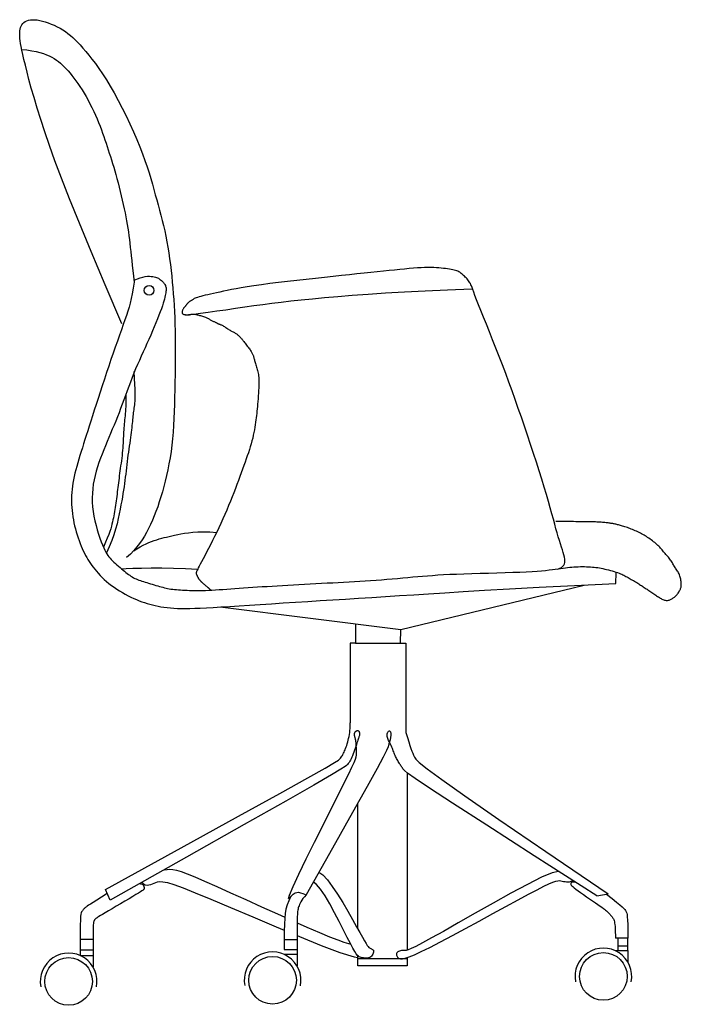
# Model space of a CAD drawing. Header units: millimetres. Extents: x 421 to 3085, y -1408 to 277.
# Drawn here: x 2047.2 to 2105.6, y -1294.5 to -1207.6 of the extents above; entities that cross this region are included whole.
import ezdxf

# ---------------------------------------------------------------- set-up
doc = ezdxf.new("R2010")
doc.units = ezdxf.units.MM

msp = doc.modelspace()

# ---------------------------------------------------------------- linework, layer by layer
at = {"color": 18, "true_color": 0x000000}
for p, q in [((2099.814, -1257.285), (2099.84, -1256.348)), ((2080.812, -1262.548), (2080.826, -1261.331))]:
    msp.add_line(p, q, dxfattribs=at)
at = {"color": 18, "linetype": 'Continuous', "true_color": 0x000000}
for p, q in [((2081.385, -1273.964), (2081.385, -1289.609)), ((2077.04, -1287.732), (2077.04, -1276.709)), ((2055.203, -1285.198), (2054.769, -1284.258)), ((2098.138, -1284.829), (2099.133, -1284.64)), ((2052.553, -1288.645), (2053.681, -1288.645)), ((2052.553, -1288.645), (2052.553, -1290.07)), ((2053.681, -1288.645), (2053.681, -1290.07)), ((2070.545, -1288.655), (2071.675, -1288.655)), ((2070.545, -1288.655), (2070.545, -1289.544)), ((2071.675, -1288.655), (2071.675, -1289.544)), ((2100.859, -1288.545), (2099.759, -1288.545)), ((2099.982, -1288.545), (2099.982, -1289.217)), ((2100.817, -1288.545), (2100.817, -1289.217)), ((2052.553, -1289.587), (2053.681, -1289.587)), ((2070.545, -1289.544), (2071.675, -1289.544)), ((2071.675, -1289.544), (2071.675, -1289.967)), ((2099.779, -1289.666), (2099.731, -1289.623)), ((2099.731, -1289.623), (2100.859, -1289.623)), ((2099.982, -1289.217), (2100.817, -1289.217)), ((2099.982, -1289.217), (2099.982, -1289.623)), ((2099.982, -1289.623), (2100.71, -1289.623)), ((2100.817, -1289.217), (2100.817, -1289.623)), ((2100.859, -1289.623), (2100.859, -1290.636)), ((2052.553, -1290.07), (2053.681, -1290.07)), ((2052.601, -1290.112), (2052.553, -1290.07)), ((2053.681, -1290.07), (2053.681, -1291.083)), ((2070.547, -1289.967), (2071.675, -1289.967)), ((2070.594, -1290.009), (2070.547, -1289.967)), ((2071.675, -1289.967), (2071.675, -1290.98)), ((2077.04, -1290.989), (2077.04, -1290.105)), ((2081.385, -1290.368), (2077.04, -1290.368)), ((2081.385, -1290.255), (2081.385, -1290.989)), ((2053.681, -1291.083), (2053.651, -1291.055)), ((2071.675, -1290.98), (2071.644, -1290.952)), ((2081.385, -1290.989), (2077.04, -1290.989)), ((2100.859, -1290.636), (2100.829, -1290.609))]:
    msp.add_line(p, q, dxfattribs=at)
at = {"color": 18, "true_color": 0x000000}
for points in [[(2056.216, -1234.383), (2054.747, -1230.948), (2053.507, -1228.003), (2052.47, -1225.493), (2051.61, -1223.359), (2050.901, -1221.545), (2050.318, -1219.994), (2049.834, -1218.649), (2049.423, -1217.452), (2049.063, -1216.356), (2048.747, -1215.35), (2048.471, -1214.431), (2048.233, -1213.598), (2048.028, -1212.847), (2047.854, -1212.177), (2047.707, -1211.585), (2047.584, -1211.069), (2047.482, -1210.626), (2047.399, -1210.248), (2047.332, -1209.927), (2047.282, -1209.654), (2047.246, -1209.42), (2047.223, -1209.217), (2047.211, -1209.035), (2047.208, -1208.867), (2047.214, -1208.705), (2047.229, -1208.549), (2047.255, -1208.4), (2047.293, -1208.259), (2047.344, -1208.128), (2047.409, -1208.008), (2047.489, -1207.9), (2047.586, -1207.806), (2047.701, -1207.726), (2047.833, -1207.661), (2047.982, -1207.612), (2048.148, -1207.579), (2048.331, -1207.563), (2048.529, -1207.564), (2048.743, -1207.583), (2048.971, -1207.621), (2049.214, -1207.677), (2049.469, -1207.75), (2049.73, -1207.839), (2049.995, -1207.942), (2050.26, -1208.058), (2050.521, -1208.184), (2050.775, -1208.32), (2051.017, -1208.463), (2051.246, -1208.614), (2051.465, -1208.772), (2051.676, -1208.943), (2051.885, -1209.127), (2052.095, -1209.328), (2052.31, -1209.549), (2052.535, -1209.791), (2052.773, -1210.059), (2053.028, -1210.353), (2053.298, -1210.679), (2053.584, -1211.036), (2053.884, -1211.43), (2054.196, -1211.862), (2054.52, -1212.335), (2054.854, -1212.851), (2055.197, -1213.414), (2055.548, -1214.024), (2055.901, -1214.673), (2056.253, -1215.349), (2056.598, -1216.042), (2056.931, -1216.741), (2057.247, -1217.435), (2057.542, -1218.114), (2057.811, -1218.766), (2058.05, -1219.384), (2058.261, -1219.969), (2058.449, -1220.524), (2058.617, -1221.054), (2058.769, -1221.561), (2058.91, -1222.051), (2059.043, -1222.526), (2059.171, -1222.99), (2059.299, -1223.448), (2059.425, -1223.901), (2059.55, -1224.352), (2059.671, -1224.802), (2059.789, -1225.256), (2059.901, -1225.713), (2060.008, -1226.178), (2060.108, -1226.652), (2060.2, -1227.137), (2060.285, -1227.631), (2060.363, -1228.133), (2060.434, -1228.641), (2060.5, -1229.153), (2060.56, -1229.668), (2060.615, -1230.183), (2060.666, -1230.698), (2060.713, -1231.21), (2060.755, -1231.722), (2060.793, -1232.238), (2060.827, -1232.762), (2060.857, -1233.296), (2060.881, -1233.845), (2060.901, -1234.411), (2060.916, -1234.998), (2060.926, -1235.608), (2060.932, -1236.238), (2060.933, -1236.883), (2060.931, -1237.54), (2060.925, -1238.204), (2060.917, -1238.87), (2060.906, -1239.535), (2060.893, -1240.194), (2060.879, -1240.843), (2060.862, -1241.481), (2060.841, -1242.109), (2060.814, -1242.726), (2060.781, -1243.331), (2060.74, -1243.925), (2060.689, -1244.508), (2060.628, -1245.079), (2060.556, -1245.638), (2060.473, -1246.185), (2060.379, -1246.719), (2060.277, -1247.241), (2060.166, -1247.75), (2060.049, -1248.245), (2059.925, -1248.726), (2059.796, -1249.194), (2059.662, -1249.647), (2059.523, -1250.086), (2059.38, -1250.511), (2059.231, -1250.922), (2059.077, -1251.319), (2058.917, -1251.702), (2058.75, -1252.071), (2058.577, -1252.426), (2058.397, -1252.768), (2058.206, -1253.099), (2058.001, -1253.421), (2057.779, -1253.737), (2057.535, -1254.05), (2057.267, -1254.362), (2056.971, -1254.676), (2056.643, -1254.995)], [(2047.35, -1210.183), (2047.837, -1210.232), (2048.269, -1210.294), (2048.652, -1210.367), (2048.993, -1210.452), (2049.296, -1210.546), (2049.566, -1210.648), (2049.811, -1210.759), (2050.035, -1210.875), (2050.244, -1210.997), (2050.44, -1211.126), (2050.625, -1211.262), (2050.802, -1211.405), (2050.974, -1211.558), (2051.141, -1211.721), (2051.308, -1211.895), (2051.475, -1212.08), (2051.646, -1212.278), (2051.819, -1212.489), (2051.994, -1212.713), (2052.171, -1212.95), (2052.349, -1213.201), (2052.527, -1213.465), (2052.706, -1213.743), (2052.884, -1214.036), (2053.06, -1214.342), (2053.235, -1214.659), (2053.406, -1214.985), (2053.573, -1215.316), (2053.734, -1215.65), (2053.888, -1215.984), (2054.034, -1216.315), (2054.171, -1216.641), (2054.298, -1216.958), (2054.417, -1217.268), (2054.527, -1217.571), (2054.632, -1217.87), (2054.732, -1218.165), (2054.829, -1218.458), (2054.924, -1218.749), (2055.018, -1219.041), (2055.113, -1219.334), (2055.208, -1219.63), (2055.304, -1219.931), (2055.401, -1220.239), (2055.498, -1220.555), (2055.596, -1220.881), (2055.693, -1221.219), (2055.791, -1221.57), (2055.888, -1221.936), (2055.984, -1222.314), (2056.078, -1222.699), (2056.171, -1223.088), (2056.259, -1223.477), (2056.345, -1223.862), (2056.425, -1224.239), (2056.5, -1224.605), (2056.569, -1224.957), (2056.632, -1225.296), (2056.691, -1225.628), (2056.745, -1225.954), (2056.795, -1226.279), (2056.841, -1226.606), (2056.885, -1226.939), (2056.926, -1227.281), (2056.966, -1227.636), (2057.006, -1228.006), (2057.046, -1228.394), (2057.089, -1228.803), (2057.136, -1229.234), (2057.187, -1229.691), (2057.245, -1230.176), (2057.311, -1230.692)], [(2094.689, -1256.008), (2094.869, -1255.933), (2095.014, -1255.852), (2095.127, -1255.761), (2095.21, -1255.661), (2095.265, -1255.548), (2095.296, -1255.423), (2095.304, -1255.282), (2095.292, -1255.126), (2095.261, -1254.952), (2095.215, -1254.759), (2095.155, -1254.547), (2095.084, -1254.315), (2095.003, -1254.061), (2094.914, -1253.786), (2094.82, -1253.488), (2094.722, -1253.166), (2094.623, -1252.82), (2094.519, -1252.446), (2094.41, -1252.041), (2094.292, -1251.602), (2094.163, -1251.126), (2094.02, -1250.609), (2093.862, -1250.048), (2093.685, -1249.441), (2093.489, -1248.785), (2093.274, -1248.086), (2093.044, -1247.352), (2092.8, -1246.59), (2092.546, -1245.807), (2092.283, -1245.011), (2092.015, -1244.209), (2091.743, -1243.409), (2091.47, -1242.616), (2091.196, -1241.831), (2090.921, -1241.053), (2090.644, -1240.283), (2090.364, -1239.519), (2090.083, -1238.761), (2089.798, -1238.008), (2089.51, -1237.26), (2089.22, -1236.518), (2088.932, -1235.789), (2088.65, -1235.084), (2088.379, -1234.412), (2088.125, -1233.782), (2087.892, -1233.206), (2087.686, -1232.691), (2087.511, -1232.249), (2087.371, -1231.885), (2087.262, -1231.593), (2087.177, -1231.361), (2087.112, -1231.18), (2087.06, -1231.039), (2087.016, -1230.927), (2086.973, -1230.835), (2086.927, -1230.751), (2086.873, -1230.667), (2086.811, -1230.583), (2086.743, -1230.499), (2086.671, -1230.416), (2086.595, -1230.335), (2086.519, -1230.256), (2086.444, -1230.181), (2086.37, -1230.111), (2086.3, -1230.046), (2086.233, -1229.986), (2086.165, -1229.931), (2086.096, -1229.88), (2086.023, -1229.833), (2085.944, -1229.79), (2085.858, -1229.749), (2085.762, -1229.712), (2085.656, -1229.676), (2085.538, -1229.643), (2085.409, -1229.613), (2085.269, -1229.584), (2085.118, -1229.557), (2084.956, -1229.532), (2084.782, -1229.509), (2084.598, -1229.487), (2084.403, -1229.467), (2084.196, -1229.449), (2083.975, -1229.434), (2083.739, -1229.423), (2083.487, -1229.416), (2083.217, -1229.415), (2082.929, -1229.42), (2082.62, -1229.432), (2082.29, -1229.451), (2081.937, -1229.477), (2081.561, -1229.51), (2081.16, -1229.548), (2080.734, -1229.591), (2080.282, -1229.638), (2079.802, -1229.689), (2079.293, -1229.743), (2078.755, -1229.799), (2078.187, -1229.857), (2077.588, -1229.919), (2076.958, -1229.983), (2076.295, -1230.052), (2075.598, -1230.124), (2074.868, -1230.2), (2074.103, -1230.282), (2073.305, -1230.368), (2072.485, -1230.458), (2071.657, -1230.551), (2070.834, -1230.646), (2070.031, -1230.742), (2069.262, -1230.837), (2068.539, -1230.932), (2067.876, -1231.024), (2067.285, -1231.113), (2066.76, -1231.199), (2066.294, -1231.281), (2065.88, -1231.361), (2065.509, -1231.436), (2065.174, -1231.508), (2064.866, -1231.577), (2064.58, -1231.641), (2064.307, -1231.703), (2064.049, -1231.76), (2063.807, -1231.815), (2063.582, -1231.866), (2063.376, -1231.914), (2063.191, -1231.96), (2063.028, -1232.004), (2062.888, -1232.045), (2062.773, -1232.084), (2062.68, -1232.121), (2062.606, -1232.157), (2062.546, -1232.19), (2062.498, -1232.221), (2062.457, -1232.251), (2062.421, -1232.279), (2062.387, -1232.305), (2062.35, -1232.329), (2062.312, -1232.351), (2062.272, -1232.373), (2062.233, -1232.395), (2062.193, -1232.418), (2062.155, -1232.441), (2062.119, -1232.465), (2062.086, -1232.492), (2062.055, -1232.521), (2062.028, -1232.551), (2062.003, -1232.583), (2061.979, -1232.616), (2061.957, -1232.649), (2061.935, -1232.682), (2061.914, -1232.713), (2061.893, -1232.743), (2061.87, -1232.77), (2061.847, -1232.796), (2061.823, -1232.822), (2061.799, -1232.847), (2061.774, -1232.874), (2061.748, -1232.901), (2061.723, -1232.932), (2061.697, -1232.965), (2061.672, -1233.001), (2061.647, -1233.041), (2061.623, -1233.083), (2061.601, -1233.127), (2061.581, -1233.171), (2061.564, -1233.215), (2061.551, -1233.259), (2061.542, -1233.3), (2061.537, -1233.34), (2061.538, -1233.377), (2061.543, -1233.411), (2061.553, -1233.442), (2061.568, -1233.469), (2061.587, -1233.494), (2061.611, -1233.515), (2061.641, -1233.533), (2061.674, -1233.547), (2061.712, -1233.557), (2061.752, -1233.565), (2061.795, -1233.57), (2061.839, -1233.574), (2061.883, -1233.576), (2061.926, -1233.577), (2061.968, -1233.577), (2062.007, -1233.578), (2062.045, -1233.578), (2062.08, -1233.578), (2062.114, -1233.577), (2062.147, -1233.575), (2062.179, -1233.573), (2062.211, -1233.569), (2062.243, -1233.564), (2062.275, -1233.557), (2062.307, -1233.549), (2062.34, -1233.541), (2062.373, -1233.533), (2062.407, -1233.526), (2062.442, -1233.521), (2062.478, -1233.517), (2062.516, -1233.516), (2062.554, -1233.518), (2062.595, -1233.523), (2062.639, -1233.53), (2062.686, -1233.54), (2062.737, -1233.552), (2062.794, -1233.566), (2062.856, -1233.581), (2062.924, -1233.597), (2063, -1233.615), (2063.081, -1233.634), (2063.166, -1233.654), (2063.253, -1233.675), (2063.34, -1233.698), (2063.426, -1233.723), (2063.509, -1233.749), (2063.588, -1233.778), (2063.66, -1233.809), (2063.728, -1233.841), (2063.79, -1233.875), (2063.85, -1233.91), (2063.907, -1233.944), (2063.963, -1233.979), (2064.018, -1234.013), (2064.074, -1234.046), (2064.131, -1234.078), (2064.189, -1234.107), (2064.247, -1234.136), (2064.304, -1234.163), (2064.359, -1234.188), (2064.411, -1234.211), (2064.459, -1234.233), (2064.503, -1234.253), (2064.542, -1234.272), (2064.577, -1234.289), (2064.609, -1234.305), (2064.639, -1234.321), (2064.668, -1234.336), (2064.699, -1234.351), (2064.731, -1234.366), (2064.767, -1234.381), (2064.807, -1234.398), (2064.851, -1234.415), (2064.9, -1234.434), (2064.952, -1234.456), (2065.008, -1234.481), (2065.067, -1234.508), (2065.129, -1234.54), (2065.194, -1234.576), (2065.262, -1234.617), (2065.331, -1234.662), (2065.403, -1234.71), (2065.475, -1234.759), (2065.548, -1234.809), (2065.621, -1234.858), (2065.693, -1234.905), (2065.763, -1234.949), (2065.833, -1234.989), (2065.9, -1235.027), (2065.966, -1235.061), (2066.03, -1235.094), (2066.092, -1235.126), (2066.153, -1235.158), (2066.212, -1235.19), (2066.269, -1235.224), (2066.325, -1235.26), (2066.379, -1235.299), (2066.432, -1235.339), (2066.482, -1235.38), (2066.532, -1235.424), (2066.58, -1235.468), (2066.626, -1235.514), (2066.67, -1235.561), (2066.713, -1235.609), (2066.756, -1235.659), (2066.798, -1235.711), (2066.841, -1235.765), (2066.886, -1235.822), (2066.933, -1235.884), (2066.983, -1235.95), (2067.037, -1236.021), (2067.095, -1236.097), (2067.156, -1236.178), (2067.22, -1236.262), (2067.285, -1236.347), (2067.349, -1236.432), (2067.411, -1236.515), (2067.471, -1236.596), (2067.526, -1236.672), (2067.576, -1236.743), (2067.62, -1236.81), (2067.66, -1236.872), (2067.696, -1236.931), (2067.727, -1236.989), (2067.755, -1237.045), (2067.78, -1237.101), (2067.803, -1237.157), (2067.823, -1237.215), (2067.841, -1237.275), (2067.859, -1237.338), (2067.876, -1237.404), (2067.894, -1237.473), (2067.912, -1237.546), (2067.933, -1237.623), (2067.956, -1237.706), (2067.982, -1237.794), (2068.01, -1237.886), (2068.04, -1237.983), (2068.071, -1238.084), (2068.103, -1238.187), (2068.134, -1238.292), (2068.164, -1238.399), (2068.193, -1238.506), (2068.22, -1238.615), (2068.243, -1238.726), (2068.264, -1238.843), (2068.282, -1238.967), (2068.296, -1239.103), (2068.306, -1239.252), (2068.311, -1239.416), (2068.311, -1239.599), (2068.307, -1239.803), (2068.298, -1240.023), (2068.285, -1240.255), (2068.27, -1240.496), (2068.252, -1240.741), (2068.233, -1240.985), (2068.214, -1241.224), (2068.195, -1241.454), (2068.176, -1241.672), (2068.159, -1241.879), (2068.141, -1242.078), (2068.122, -1242.272), (2068.101, -1242.465), (2068.079, -1242.658), (2068.054, -1242.856), (2068.025, -1243.06), (2067.993, -1243.273), (2067.957, -1243.495), (2067.915, -1243.725), (2067.869, -1243.961), (2067.818, -1244.204), (2067.761, -1244.451), (2067.698, -1244.703), (2067.629, -1244.957), (2067.553, -1245.214), (2067.471, -1245.475), (2067.384, -1245.741), (2067.29, -1246.012), (2067.192, -1246.291), (2067.088, -1246.579), (2066.98, -1246.877), (2066.867, -1247.186), (2066.751, -1247.507), (2066.63, -1247.84), (2066.504, -1248.183), (2066.374, -1248.536), (2066.238, -1248.898), (2066.097, -1249.267), (2065.95, -1249.644), (2065.798, -1250.025), (2065.639, -1250.412), (2065.474, -1250.801), (2065.304, -1251.193), (2065.13, -1251.584), (2064.952, -1251.975), (2064.772, -1252.362), (2064.589, -1252.746), (2064.405, -1253.124), (2064.22, -1253.495), (2064.037, -1253.855), (2063.859, -1254.2), (2063.688, -1254.526), (2063.527, -1254.83), (2063.38, -1255.108), (2063.248, -1255.356), (2063.134, -1255.569), (2063.041, -1255.746), (2062.967, -1255.889), (2062.91, -1256.003), (2062.866, -1256.092), (2062.835, -1256.161), (2062.814, -1256.213), (2062.8, -1256.254), (2062.792, -1256.288), (2062.786, -1256.318), (2062.784, -1256.346), (2062.784, -1256.372), (2062.786, -1256.396), (2062.79, -1256.419), (2062.796, -1256.441), (2062.803, -1256.464), (2062.811, -1256.486), (2062.82, -1256.509), (2062.83, -1256.533), (2062.841, -1256.557), (2062.852, -1256.581), (2062.864, -1256.606), (2062.876, -1256.631), (2062.888, -1256.657), (2062.901, -1256.682), (2062.913, -1256.708), (2062.926, -1256.733), (2062.939, -1256.759), (2062.952, -1256.784), (2062.967, -1256.809), (2062.982, -1256.835), (2062.999, -1256.86), (2063.017, -1256.886), (2063.036, -1256.911), (2063.057, -1256.937), (2063.079, -1256.963), (2063.102, -1256.988), (2063.126, -1257.014), (2063.15, -1257.039), (2063.175, -1257.065), (2063.2, -1257.09), (2063.225, -1257.116), (2063.25, -1257.142), (2063.277, -1257.168), (2063.304, -1257.195), (2063.333, -1257.223), (2063.364, -1257.251), (2063.398, -1257.281), (2063.434, -1257.312), (2063.473, -1257.345), (2063.514, -1257.379), (2063.556, -1257.413), (2063.599, -1257.447), (2063.641, -1257.481), (2063.681, -1257.513), (2063.718, -1257.543), (2063.752, -1257.571), (2063.782, -1257.596), (2063.808, -1257.619), (2063.831, -1257.64), (2063.853, -1257.661), (2063.876, -1257.681), (2063.899, -1257.702), (2063.924, -1257.724), (2063.952, -1257.748), (2063.985, -1257.774), (2064.025, -1257.802), (2064.075, -1257.829), (2064.083, -1257.833)], [(2057.311, -1230.53), (2057.586, -1230.406), (2057.841, -1230.315), (2058.075, -1230.251), (2058.289, -1230.211), (2058.483, -1230.191), (2058.659, -1230.187), (2058.817, -1230.195), (2058.957, -1230.212), (2059.08, -1230.235), (2059.188, -1230.262), (2059.283, -1230.293), (2059.368, -1230.328), (2059.444, -1230.367), (2059.513, -1230.41), (2059.578, -1230.456), (2059.642, -1230.506), (2059.704, -1230.558), (2059.766, -1230.614), (2059.825, -1230.672), (2059.882, -1230.733), (2059.934, -1230.795), (2059.982, -1230.859), (2060.023, -1230.924), (2060.058, -1230.99), (2060.085, -1231.057), (2060.105, -1231.125), (2060.117, -1231.197), (2060.124, -1231.273), (2060.124, -1231.354), (2060.119, -1231.442), (2060.109, -1231.538), (2060.094, -1231.643), (2060.076, -1231.759), (2060.051, -1231.887), (2060.02, -1232.03), (2059.981, -1232.19), (2059.932, -1232.37), (2059.872, -1232.571), (2059.799, -1232.796), (2059.713, -1233.047), (2059.611, -1233.325), (2059.496, -1233.628), (2059.368, -1233.951), (2059.23, -1234.292), (2059.083, -1234.646), (2058.928, -1235.01), (2058.768, -1235.379), (2058.604, -1235.751), (2058.437, -1236.122), (2058.268, -1236.492), (2058.099, -1236.862), (2057.931, -1237.233), (2057.763, -1237.605), (2057.598, -1237.98), (2057.435, -1238.358), (2057.277, -1238.74), (2057.123, -1239.126), (2056.974, -1239.516), (2056.827, -1239.908), (2056.683, -1240.3), (2056.541, -1240.692), (2056.399, -1241.082), (2056.258, -1241.467), (2056.115, -1241.848), (2055.971, -1242.224), (2055.825, -1242.593), (2055.678, -1242.959), (2055.53, -1243.322), (2055.38, -1243.682), (2055.229, -1244.042), (2055.077, -1244.402), (2054.924, -1244.764), (2054.771, -1245.128), (2054.62, -1245.494), (2054.471, -1245.863), (2054.328, -1246.235), (2054.193, -1246.61), (2054.067, -1246.987), (2053.953, -1247.367), (2053.853, -1247.751), (2053.768, -1248.137), (2053.7, -1248.527), (2053.649, -1248.92), (2053.617, -1249.316), (2053.603, -1249.716), (2053.609, -1250.119), (2053.636, -1250.525), (2053.684, -1250.935), (2053.753, -1251.348), (2053.84, -1251.759), (2053.942, -1252.162), (2054.053, -1252.553), (2054.171, -1252.925), (2054.291, -1253.273), (2054.409, -1253.592), (2054.522, -1253.875), (2054.626, -1254.12), (2054.722, -1254.33), (2054.814, -1254.51), (2054.904, -1254.666), (2054.993, -1254.803), (2055.086, -1254.927), (2055.184, -1255.044), (2055.289, -1255.158), (2055.403, -1255.275), (2055.526, -1255.394), (2055.655, -1255.513), (2055.789, -1255.633), (2055.924, -1255.752), (2056.06, -1255.868), (2056.194, -1255.982), (2056.325, -1256.09), (2056.45, -1256.194), (2056.571, -1256.292), (2056.688, -1256.384), (2056.802, -1256.471), (2056.915, -1256.553), (2057.026, -1256.628), (2057.138, -1256.699), (2057.25, -1256.763), (2057.364, -1256.822), (2057.481, -1256.877), (2057.601, -1256.927), (2057.725, -1256.975), (2057.853, -1257.021), (2057.986, -1257.065), (2058.125, -1257.11), (2058.27, -1257.155), (2058.422, -1257.202), (2058.579, -1257.249), (2058.74, -1257.298), (2058.903, -1257.346), (2059.066, -1257.394), (2059.228, -1257.441), (2059.387, -1257.487), (2059.541, -1257.53), (2059.69, -1257.571), (2059.834, -1257.61), (2059.975, -1257.646), (2060.115, -1257.679), (2060.257, -1257.709), (2060.4, -1257.737), (2060.548, -1257.762), (2060.703, -1257.784), (2060.864, -1257.803), (2061.034, -1257.82), (2061.211, -1257.834), (2061.395, -1257.847), (2061.585, -1257.857), (2061.782, -1257.866), (2061.985, -1257.873), (2062.194, -1257.88), (2062.408, -1257.885), (2062.629, -1257.889), (2062.858, -1257.891), (2063.097, -1257.891), (2063.346, -1257.888), (2063.607, -1257.882), (2063.881, -1257.872), (2064.17, -1257.858), (2064.474, -1257.84), (2064.793, -1257.817), (2065.126, -1257.791), (2065.472, -1257.763), (2065.83, -1257.734), (2066.199, -1257.705), (2066.578, -1257.675), (2066.966, -1257.647), (2067.362, -1257.621), (2067.767, -1257.596), (2068.181, -1257.573), (2068.604, -1257.55), (2069.037, -1257.528), (2069.479, -1257.505), (2069.932, -1257.481), (2070.396, -1257.456), (2070.871, -1257.429), (2071.355, -1257.401), (2071.846, -1257.372), (2072.341, -1257.343), (2072.84, -1257.313), (2073.339, -1257.284), (2073.836, -1257.256), (2074.33, -1257.229), (2074.819, -1257.203), (2075.303, -1257.178), (2075.783, -1257.153), (2076.261, -1257.129), (2076.737, -1257.103), (2077.212, -1257.077), (2077.688, -1257.048), (2078.166, -1257.017), (2078.645, -1256.982), (2079.125, -1256.945), (2079.603, -1256.907), (2080.078, -1256.866), (2080.548, -1256.825), (2081.01, -1256.784), (2081.462, -1256.743), (2081.903, -1256.703), (2082.332, -1256.664), (2082.757, -1256.627), (2083.187, -1256.591), (2083.631, -1256.557), (2084.1, -1256.525), (2084.602, -1256.495), (2085.148, -1256.467), (2085.745, -1256.441), (2086.4, -1256.417), (2087.1, -1256.395), (2087.829, -1256.374), (2088.571, -1256.353), (2089.309, -1256.333), (2090.027, -1256.312), (2090.709, -1256.289), (2091.339, -1256.265), (2091.903, -1256.239), (2092.405, -1256.211), (2092.85, -1256.181), (2093.246, -1256.15), (2093.599, -1256.118), (2093.914, -1256.085), (2094.199, -1256.052), (2094.46, -1256.019), (2094.702, -1255.987), (2094.929, -1255.956), (2095.143, -1255.926), (2095.346, -1255.898), (2095.542, -1255.872), (2095.732, -1255.849), (2095.919, -1255.829), (2096.106, -1255.813), (2096.294, -1255.801), (2096.483, -1255.793), (2096.672, -1255.788), (2096.859, -1255.787), (2097.044, -1255.789), (2097.225, -1255.794), (2097.401, -1255.802), (2097.571, -1255.812), (2097.735, -1255.825), (2097.894, -1255.841), (2098.048, -1255.859), (2098.2, -1255.88), (2098.352, -1255.905), (2098.504, -1255.933), (2098.659, -1255.964), (2098.818, -1255.999), (2098.982, -1256.038), (2099.149, -1256.08), (2099.317, -1256.125), (2099.483, -1256.172), (2099.645, -1256.22), (2099.801, -1256.269), (2099.948, -1256.318), (2100.084, -1256.367), (2100.207, -1256.415), (2100.319, -1256.462), (2100.422, -1256.509), (2100.517, -1256.556), (2100.608, -1256.604), (2100.696, -1256.652), (2100.784, -1256.701), (2100.873, -1256.752), (2100.965, -1256.804), (2101.061, -1256.858), (2101.158, -1256.913), (2101.256, -1256.969), (2101.354, -1257.026), (2101.452, -1257.082), (2101.547, -1257.138), (2101.639, -1257.194), (2101.728, -1257.249), (2101.814, -1257.303), (2101.897, -1257.356), (2101.979, -1257.409), (2102.059, -1257.463), (2102.139, -1257.516), (2102.219, -1257.569), (2102.3, -1257.623), (2102.382, -1257.677), (2102.466, -1257.733), (2102.551, -1257.788), (2102.636, -1257.845), (2102.722, -1257.901), (2102.808, -1257.959), (2102.894, -1258.016), (2102.98, -1258.074), (2103.064, -1258.132), (2103.149, -1258.19), (2103.232, -1258.247), (2103.315, -1258.303), (2103.397, -1258.359), (2103.478, -1258.413), (2103.558, -1258.465), (2103.638, -1258.515), (2103.716, -1258.562), (2103.794, -1258.606), (2103.87, -1258.647), (2103.946, -1258.683), (2104.02, -1258.713), (2104.093, -1258.738), (2104.165, -1258.756), (2104.235, -1258.767), (2104.304, -1258.77), (2104.371, -1258.766), (2104.437, -1258.756), (2104.502, -1258.739), (2104.565, -1258.718), (2104.628, -1258.691), (2104.689, -1258.661), (2104.75, -1258.628), (2104.809, -1258.592), (2104.868, -1258.554), (2104.926, -1258.512), (2104.982, -1258.467), (2105.038, -1258.419), (2105.092, -1258.366), (2105.146, -1258.31), (2105.197, -1258.25), (2105.248, -1258.185), (2105.297, -1258.117), (2105.343, -1258.047), (2105.386, -1257.976), (2105.426, -1257.905), (2105.462, -1257.836), (2105.493, -1257.77), (2105.519, -1257.708), (2105.54, -1257.651), (2105.555, -1257.598), (2105.565, -1257.546), (2105.572, -1257.495), (2105.575, -1257.442), (2105.575, -1257.385), (2105.572, -1257.323), (2105.567, -1257.253), (2105.561, -1257.176), (2105.553, -1257.091), (2105.541, -1257.001), (2105.527, -1256.907), (2105.508, -1256.81), (2105.485, -1256.713), (2105.457, -1256.616), (2105.423, -1256.522), (2105.384, -1256.431), (2105.338, -1256.344), (2105.289, -1256.259), (2105.237, -1256.177), (2105.184, -1256.097), (2105.13, -1256.017), (2105.077, -1255.938), (2105.026, -1255.859), (2104.977, -1255.78), (2104.931, -1255.7), (2104.886, -1255.619), (2104.84, -1255.538), (2104.794, -1255.456), (2104.745, -1255.374), (2104.692, -1255.292), (2104.635, -1255.209), (2104.573, -1255.126), (2104.506, -1255.043), (2104.436, -1254.96), (2104.363, -1254.877), (2104.29, -1254.794), (2104.216, -1254.712), (2104.144, -1254.631), (2104.073, -1254.55), (2104.006, -1254.47), (2103.941, -1254.391), (2103.877, -1254.312), (2103.811, -1254.234), (2103.744, -1254.155), (2103.674, -1254.076), (2103.599, -1253.997), (2103.519, -1253.917), (2103.431, -1253.836), (2103.338, -1253.755), (2103.239, -1253.674), (2103.136, -1253.593), (2103.031, -1253.513), (2102.924, -1253.435), (2102.816, -1253.358), (2102.708, -1253.285), (2102.602, -1253.214), (2102.497, -1253.146), (2102.392, -1253.08), (2102.288, -1253.016), (2102.182, -1252.955), (2102.076, -1252.896), (2101.968, -1252.838), (2101.858, -1252.781), (2101.746, -1252.725), (2101.631, -1252.671), (2101.515, -1252.619), (2101.398, -1252.567), (2101.281, -1252.518), (2101.164, -1252.471), (2101.048, -1252.426), (2100.933, -1252.384), (2100.821, -1252.344), (2100.71, -1252.307), (2100.603, -1252.272), (2100.498, -1252.239), (2100.397, -1252.209), (2100.3, -1252.182), (2100.208, -1252.156), (2100.119, -1252.133), (2100.036, -1252.111), (2099.957, -1252.092), (2099.881, -1252.074), (2099.808, -1252.057), (2099.736, -1252.042), (2099.665, -1252.027), (2099.594, -1252.013), (2099.522, -1252), (2099.448, -1251.986), (2099.372, -1251.973), (2099.294, -1251.96), (2099.212, -1251.948), (2099.126, -1251.936), (2099.036, -1251.925), (2098.941, -1251.914), (2098.841, -1251.904), (2098.735, -1251.894), (2098.624, -1251.885), (2098.507, -1251.878), (2098.386, -1251.87), (2098.26, -1251.864), (2098.129, -1251.858), (2097.995, -1251.853), (2097.858, -1251.848), (2097.717, -1251.844), (2097.573, -1251.841), (2097.425, -1251.838), (2097.274, -1251.835), (2097.118, -1251.833), (2096.959, -1251.831), (2096.795, -1251.829), (2096.626, -1251.827), (2096.452, -1251.826), (2096.266, -1251.824), (2096.06, -1251.821), (2095.828, -1251.819), (2095.563, -1251.816), (2095.257, -1251.813), (2094.903, -1251.809), (2094.494, -1251.804)], [(2057.311, -1230.692), (2057.228, -1231.243), (2057.142, -1231.725), (2057.052, -1232.153), (2056.956, -1232.543), (2056.853, -1232.91), (2056.741, -1233.268), (2056.618, -1233.634), (2056.483, -1234.022), (2056.336, -1234.444), (2056.176, -1234.9), (2056.006, -1235.385), (2055.828, -1235.896), (2055.644, -1236.427), (2055.454, -1236.976), (2055.262, -1237.538), (2055.069, -1238.109), (2054.876, -1238.684), (2054.685, -1239.26), (2054.496, -1239.832), (2054.312, -1240.397), (2054.132, -1240.95), (2053.958, -1241.487), (2053.792, -1242.004), (2053.633, -1242.496), (2053.483, -1242.962), (2053.342, -1243.402), (2053.208, -1243.818), (2053.081, -1244.215), (2052.96, -1244.593), (2052.845, -1244.957), (2052.734, -1245.309), (2052.627, -1245.65), (2052.524, -1245.985), (2052.425, -1246.312), (2052.33, -1246.633), (2052.241, -1246.947), (2052.158, -1247.255), (2052.082, -1247.556), (2052.014, -1247.85), (2051.954, -1248.139), (2051.903, -1248.421), (2051.861, -1248.698), (2051.827, -1248.97), (2051.803, -1249.24), (2051.786, -1249.507), (2051.778, -1249.773), (2051.778, -1250.039), (2051.786, -1250.306), (2051.802, -1250.574), (2051.826, -1250.844), (2051.857, -1251.115), (2051.895, -1251.386), (2051.941, -1251.656), (2051.994, -1251.926), (2052.053, -1252.195), (2052.12, -1252.462), (2052.193, -1252.727), (2052.271, -1252.987), (2052.355, -1253.243), (2052.443, -1253.493), (2052.534, -1253.736), (2052.628, -1253.97), (2052.724, -1254.195), (2052.82, -1254.408), (2052.918, -1254.61), (2053.016, -1254.802), (2053.117, -1254.985), (2053.221, -1255.162), (2053.33, -1255.335), (2053.445, -1255.505), (2053.566, -1255.675), (2053.696, -1255.846), (2053.834, -1256.021), (2053.981, -1256.198), (2054.138, -1256.377), (2054.305, -1256.557), (2054.483, -1256.737), (2054.671, -1256.917), (2054.871, -1257.095), (2055.082, -1257.27), (2055.305, -1257.443), (2055.537, -1257.611), (2055.778, -1257.774), (2056.024, -1257.931), (2056.273, -1258.081), (2056.524, -1258.224), (2056.774, -1258.357), (2057.022, -1258.481), (2057.265, -1258.595), (2057.504, -1258.699), (2057.741, -1258.794), (2057.976, -1258.88), (2058.211, -1258.96), (2058.446, -1259.033), (2058.682, -1259.1), (2058.922, -1259.162), (2059.165, -1259.22), (2059.414, -1259.273), (2059.67, -1259.321), (2059.935, -1259.364), (2060.211, -1259.401), (2060.498, -1259.431), (2060.8, -1259.455), (2061.118, -1259.471), (2061.454, -1259.479), (2061.816, -1259.48), (2062.211, -1259.474), (2062.648, -1259.46), (2063.134, -1259.439), (2063.678, -1259.412), (2064.288, -1259.378), (2064.972, -1259.337), (2065.735, -1259.29), (2066.571, -1259.238), (2067.471, -1259.181), (2068.426, -1259.121), (2069.427, -1259.057), (2070.465, -1258.99), (2071.531, -1258.923), (2072.616, -1258.854), (2073.714, -1258.785), (2074.825, -1258.715), (2075.953, -1258.645), (2077.102, -1258.573), (2078.274, -1258.5), (2079.475, -1258.424), (2080.706, -1258.345), (2081.971, -1258.263), (2083.286, -1258.177), (2084.714, -1258.085), (2086.329, -1257.985), (2088.205, -1257.875), (2090.417, -1257.752), (2093.039, -1257.614), (2096.147, -1257.459), (2099.814, -1257.285)], [(2061.792, -1233.575), (2062.103, -1233.561), (2062.565, -1233.515), (2063.152, -1233.444), (2063.838, -1233.353), (2064.598, -1233.247), (2065.406, -1233.131), (2066.237, -1233.01), (2067.064, -1232.89), (2067.871, -1232.776), (2068.665, -1232.666), (2069.464, -1232.56), (2070.284, -1232.458), (2071.141, -1232.358), (2072.051, -1232.259), (2073.032, -1232.161), (2074.099, -1232.062), (2075.268, -1231.961), (2076.549, -1231.861), (2077.952, -1231.76), (2079.485, -1231.659), (2081.158, -1231.56), (2082.98, -1231.463), (2084.96, -1231.369), (2087.108, -1231.279)], [(2057.28, -1238.573), (2057.321, -1239.19), (2057.35, -1239.704), (2057.366, -1240.129), (2057.374, -1240.477), (2057.373, -1240.761), (2057.366, -1240.994), (2057.354, -1241.19), (2057.339, -1241.362), (2057.323, -1241.52), (2057.305, -1241.67), (2057.287, -1241.813), (2057.268, -1241.952), (2057.25, -1242.089), (2057.231, -1242.226), (2057.213, -1242.365), (2057.196, -1242.509), (2057.18, -1242.66), (2057.164, -1242.819), (2057.148, -1242.985), (2057.132, -1243.16), (2057.114, -1243.344), (2057.094, -1243.537), (2057.071, -1243.74), (2057.045, -1243.953), (2057.016, -1244.177), (2056.983, -1244.41), (2056.948, -1244.652), (2056.911, -1244.902), (2056.873, -1245.158), (2056.835, -1245.421), (2056.797, -1245.688), (2056.761, -1245.958), (2056.726, -1246.232), (2056.692, -1246.508), (2056.659, -1246.786), (2056.627, -1247.065), (2056.594, -1247.346), (2056.561, -1247.627), (2056.526, -1247.908), (2056.49, -1248.189), (2056.451, -1248.47), (2056.41, -1248.754), (2056.365, -1249.044), (2056.316, -1249.345), (2056.263, -1249.659), (2056.205, -1249.99), (2056.141, -1250.343), (2056.071, -1250.72), (2055.993, -1251.124), (2055.904, -1251.555), (2055.798, -1252.009), (2055.671, -1252.486), (2055.518, -1252.983), (2055.334, -1253.499), (2055.113, -1254.03), (2054.852, -1254.576)], [(2056.572, -1240.62), (2056.577, -1240.828), (2056.577, -1241.04), (2056.575, -1241.255), (2056.568, -1241.469), (2056.559, -1241.683), (2056.548, -1241.893), (2056.534, -1242.099), (2056.519, -1242.299), (2056.502, -1242.491), (2056.485, -1242.677), (2056.466, -1242.858), (2056.448, -1243.035), (2056.431, -1243.21), (2056.414, -1243.385), (2056.399, -1243.561), (2056.386, -1243.739), (2056.376, -1243.92), (2056.366, -1244.106), (2056.358, -1244.296), (2056.35, -1244.491), (2056.341, -1244.69), (2056.33, -1244.894), (2056.318, -1245.104), (2056.302, -1245.319), (2056.282, -1245.539), (2056.259, -1245.764), (2056.234, -1245.991), (2056.206, -1246.22), (2056.176, -1246.45), (2056.146, -1246.679), (2056.115, -1246.906), (2056.085, -1247.129), (2056.054, -1247.348), (2056.025, -1247.562), (2055.997, -1247.774), (2055.969, -1247.982), (2055.941, -1248.188), (2055.915, -1248.392), (2055.889, -1248.595), (2055.864, -1248.797), (2055.839, -1248.999), (2055.815, -1249.201), (2055.792, -1249.402), (2055.768, -1249.601), (2055.743, -1249.8), (2055.718, -1249.996), (2055.693, -1250.19), (2055.666, -1250.381), (2055.638, -1250.569), (2055.608, -1250.754), (2055.577, -1250.938), (2055.544, -1251.12), (2055.51, -1251.301), (2055.473, -1251.482), (2055.434, -1251.664), (2055.392, -1251.847), (2055.348, -1252.033), (2055.296, -1252.229), (2055.234, -1252.443), (2055.156, -1252.683), (2055.058, -1252.957), (2054.937, -1253.274), (2054.787, -1253.642), (2054.604, -1254.069)], [(2057.277, -1254.404), (2057.556, -1254.206), (2057.828, -1254.036), (2058.093, -1253.889), (2058.351, -1253.764), (2058.601, -1253.656), (2058.844, -1253.564), (2059.079, -1253.484), (2059.306, -1253.412), (2059.526, -1253.348), (2059.741, -1253.288), (2059.955, -1253.232), (2060.172, -1253.178), (2060.396, -1253.125), (2060.63, -1253.073), (2060.878, -1253.019), (2061.144, -1252.964), (2061.432, -1252.905), (2061.748, -1252.847), (2062.098, -1252.795), (2062.49, -1252.753), (2062.93, -1252.725), (2063.424, -1252.717), (2063.98, -1252.732), (2064.604, -1252.775)], [(2056.186, -1255.98), (2056.603, -1255.954), (2057.197, -1255.931), (2057.939, -1255.914), (2058.802, -1255.906), (2059.757, -1255.908), (2060.776, -1255.924), (2061.831, -1255.957), (2062.893, -1256.009)], [(2064.901, -1259.341), (2080.826, -1261.331), (2097.019, -1257.418)]]:
    msp.add_lwpolyline(points, dxfattribs=at)
at = {"color": 18, "linetype": 'Continuous', "true_color": 0x000000}
for points in [[(2076.841, -1260.833), (2076.841, -1262.548), (2081.286, -1262.548)], [(2076.841, -1262.548), (2076.374, -1262.548), (2076.374, -1269.553)], [(2081.286, -1262.548), (2081.286, -1262.685), (2081.286, -1270.415)], [(2054.769, -1284.258), (2061.462, -1280.584), (2066.513, -1277.804), (2070.156, -1275.791), (2072.626, -1274.416), (2074.154, -1273.553), (2074.976, -1273.072), (2075.326, -1272.847), (2075.436, -1272.75), (2075.501, -1272.673), (2075.562, -1272.595), (2075.619, -1272.514), (2075.673, -1272.431), (2075.724, -1272.343), (2075.773, -1272.251), (2075.821, -1272.152), (2075.869, -1272.046), (2075.917, -1271.933), (2075.965, -1271.812), (2076.012, -1271.683), (2076.058, -1271.547), (2076.103, -1271.403), (2076.147, -1271.252), (2076.188, -1271.094), (2076.226, -1270.93), (2076.261, -1270.758), (2076.293, -1270.582), (2076.32, -1270.404), (2076.343, -1270.225), (2076.36, -1270.049), (2076.372, -1269.876), (2076.376, -1269.71), (2076.374, -1269.553)], [(2070.917, -1285.06), (2070.997, -1284.745), (2071.322, -1283.988), (2071.838, -1282.892), (2072.488, -1281.557), (2073.218, -1280.086), (2073.973, -1278.581), (2074.698, -1277.142), (2075.337, -1275.873), (2075.847, -1274.852), (2076.235, -1274.066), (2076.516, -1273.48), (2076.708, -1273.058), (2076.828, -1272.764), (2076.893, -1272.564), (2076.921, -1272.421), (2076.928, -1272.3), (2076.929, -1272.172), (2076.927, -1272.033), (2076.923, -1271.889), (2076.915, -1271.743), (2076.906, -1271.599), (2076.895, -1271.461), (2076.883, -1271.332), (2076.869, -1271.217), (2076.855, -1271.118), (2076.84, -1271.035), (2076.825, -1270.965), (2076.81, -1270.906), (2076.796, -1270.856), (2076.783, -1270.812), (2076.771, -1270.772), (2076.761, -1270.734), (2076.754, -1270.696), (2076.748, -1270.659), (2076.745, -1270.621), (2076.745, -1270.584), (2076.747, -1270.548), (2076.752, -1270.513), (2076.759, -1270.478), (2076.77, -1270.446), (2076.783, -1270.414), (2076.799, -1270.385), (2076.817, -1270.358), (2076.838, -1270.333), (2076.86, -1270.311), (2076.884, -1270.292), (2076.91, -1270.275), (2076.936, -1270.262), (2076.963, -1270.253), (2076.991, -1270.247), (2077.018, -1270.245), (2077.044, -1270.248), (2077.07, -1270.256), (2077.094, -1270.269), (2077.116, -1270.287), (2077.136, -1270.311), (2077.153, -1270.34), (2077.166, -1270.375), (2077.177, -1270.414), (2077.185, -1270.456), (2077.19, -1270.501), (2077.191, -1270.548), (2077.188, -1270.595), (2077.182, -1270.642), (2077.172, -1270.689), (2077.159, -1270.738), (2077.141, -1270.791), (2077.12, -1270.85), (2077.095, -1270.919), (2077.066, -1271), (2077.032, -1271.096), (2076.995, -1271.209), (2076.953, -1271.34), (2076.908, -1271.488), (2076.859, -1271.646), (2076.808, -1271.812), (2076.753, -1271.98), (2076.697, -1272.148), (2076.639, -1272.31), (2076.58, -1272.463), (2076.52, -1272.602), (2076.459, -1272.73), (2076.396, -1272.846), (2076.33, -1272.954), (2076.262, -1273.053), (2076.191, -1273.146), (2076.116, -1273.234), (2076.037, -1273.319), (2075.914, -1273.423), (2075.552, -1273.657), (2074.715, -1274.154), (2073.17, -1275.045), (2070.68, -1276.463), (2067.013, -1278.54), (2061.932, -1281.407), (2055.203, -1285.198)], [(2098.138, -1284.829), (2092.589, -1281.283), (2088.405, -1278.595), (2085.392, -1276.645), (2083.354, -1275.311), (2082.098, -1274.469), (2081.428, -1273.998), (2081.149, -1273.775), (2081.067, -1273.679), (2081.019, -1273.607), (2080.973, -1273.539), (2080.928, -1273.472), (2080.884, -1273.406), (2080.84, -1273.341), (2080.795, -1273.274), (2080.75, -1273.206), (2080.703, -1273.134), (2080.655, -1273.058), (2080.606, -1272.979), (2080.556, -1272.896), (2080.507, -1272.81), (2080.458, -1272.721), (2080.41, -1272.628), (2080.364, -1272.533), (2080.32, -1272.436), (2080.279, -1272.337), (2080.241, -1272.236), (2080.203, -1272.133), (2080.166, -1272.03), (2080.128, -1271.926), (2080.088, -1271.822), (2080.046, -1271.718), (2080, -1271.616), (2079.951, -1271.514), (2079.899, -1271.414), (2079.847, -1271.315), (2079.797, -1271.218), (2079.749, -1271.122), (2079.707, -1271.028), (2079.672, -1270.936), (2079.646, -1270.846), (2079.631, -1270.758), (2079.626, -1270.674), (2079.629, -1270.594), (2079.639, -1270.521), (2079.656, -1270.454), (2079.677, -1270.396), (2079.703, -1270.347), (2079.73, -1270.309), (2079.759, -1270.284), (2079.789, -1270.269), (2079.818, -1270.266), (2079.846, -1270.272), (2079.873, -1270.289), (2079.896, -1270.313), (2079.917, -1270.346), (2079.933, -1270.386), (2079.944, -1270.433), (2079.951, -1270.485), (2079.953, -1270.542), (2079.952, -1270.603), (2079.948, -1270.667), (2079.941, -1270.733), (2079.932, -1270.8), (2079.921, -1270.868), (2079.909, -1270.935), (2079.895, -1271.003), (2079.879, -1271.074), (2079.86, -1271.15), (2079.839, -1271.232), (2079.815, -1271.323), (2079.788, -1271.424), (2079.757, -1271.538), (2079.708, -1271.688), (2079.575, -1271.989), (2079.276, -1272.582), (2078.73, -1273.602), (2077.858, -1275.189), (2076.578, -1277.48), (2074.809, -1280.615), (2072.47, -1284.73)], [(2081.286, -1270.415), (2081.415, -1270.86), (2081.529, -1271.236), (2081.629, -1271.554), (2081.718, -1271.821), (2081.801, -1272.049), (2081.879, -1272.245), (2081.957, -1272.421), (2082.036, -1272.584), (2082.152, -1272.764), (2082.463, -1273.069), (2083.161, -1273.626), (2084.437, -1274.562), (2086.481, -1276.004), (2089.485, -1278.08), (2093.638, -1280.916), (2099.133, -1284.64)], [(2059.959, -1282.52), (2060.214, -1282.491), (2060.459, -1282.48), (2060.726, -1282.5), (2061.047, -1282.562), (2061.455, -1282.682), (2061.982, -1282.871), (2062.66, -1283.144), (2063.522, -1283.513), (2064.586, -1283.984), (2065.814, -1284.538), (2067.151, -1285.146), (2068.546, -1285.782), (2069.946, -1286.418), (2070.596, -1286.711)], [(2073.611, -1282.728), (2073.951, -1282.964), (2074.349, -1283.398), (2074.786, -1283.981), (2075.245, -1284.669), (2075.707, -1285.414), (2076.153, -1286.171), (2076.565, -1286.894), (2076.924, -1287.536), (2077.217, -1288.061), (2077.447, -1288.474), (2077.625, -1288.789), (2077.76, -1289.021), (2077.861, -1289.184), (2077.938, -1289.294), (2078, -1289.364), (2078.055, -1289.409), (2078.113, -1289.442), (2078.172, -1289.468), (2078.23, -1289.49), (2078.284, -1289.512), (2078.333, -1289.535), (2078.375, -1289.565), (2078.406, -1289.603), (2078.425, -1289.654), (2078.43, -1289.719), (2078.42, -1289.794), (2078.397, -1289.877), (2078.36, -1289.962), (2078.311, -1290.046), (2078.248, -1290.124), (2078.174, -1290.192), (2078.088, -1290.247), (2077.99, -1290.284), (2077.884, -1290.305), (2077.773, -1290.313), (2077.66, -1290.309), (2077.547, -1290.296), (2077.438, -1290.276), (2077.336, -1290.251), (2077.244, -1290.225), (2077.162, -1290.195), (2077.083, -1290.147), (2076.997, -1290.064), (2076.894, -1289.927), (2076.764, -1289.72), (2076.597, -1289.424), (2076.382, -1289.022), (2076.111, -1288.495), (2075.778, -1287.838), (2075.397, -1287.091), (2074.985, -1286.305), (2074.561, -1285.532), (2074.144, -1284.823), (2073.751, -1284.231), (2073.402, -1283.806), (2073.114, -1283.6)], [(2094.74, -1282.661), (2094.197, -1282.776), (2093.249, -1283.178), (2091.995, -1283.804), (2090.534, -1284.585), (2088.964, -1285.456), (2087.382, -1286.352), (2085.889, -1287.205), (2084.583, -1287.95), (2083.539, -1288.535), (2082.743, -1288.968), (2082.159, -1289.271), (2081.75, -1289.468), (2081.48, -1289.581), (2081.31, -1289.632), (2081.206, -1289.643), (2081.13, -1289.638), (2081.051, -1289.635), (2080.967, -1289.639), (2080.881, -1289.648), (2080.795, -1289.664), (2080.712, -1289.687), (2080.636, -1289.717), (2080.569, -1289.755), (2080.514, -1289.8), (2080.475, -1289.852), (2080.45, -1289.911), (2080.441, -1289.973), (2080.446, -1290.038), (2080.466, -1290.104), (2080.5, -1290.169), (2080.548, -1290.23), (2080.611, -1290.288), (2080.69, -1290.336), (2080.804, -1290.365), (2080.973, -1290.36), (2081.219, -1290.309), (2081.562, -1290.197), (2082.025, -1290.012), (2082.626, -1289.739), (2083.388, -1289.366), (2084.321, -1288.886), (2085.389, -1288.319), (2086.548, -1287.695), (2087.751, -1287.039), (2088.953, -1286.382), (2090.109, -1285.749), (2091.172, -1285.169), (2092.097, -1284.671), (2092.851, -1284.274), (2093.444, -1283.973), (2093.9, -1283.757), (2094.243, -1283.611), (2094.495, -1283.524), (2094.681, -1283.484), (2094.823, -1283.477), (2094.944, -1283.491), (2095.065, -1283.515), (2095.188, -1283.542), (2095.315, -1283.567), (2095.445, -1283.584), (2095.578, -1283.588), (2095.714, -1283.572), (2095.853, -1283.532), (2095.995, -1283.462)], [(2057.994, -1283.626), (2058.137, -1283.757), (2058.288, -1283.833), (2058.444, -1283.864), (2058.604, -1283.857), (2058.765, -1283.823), (2058.925, -1283.769), (2059.081, -1283.705), (2059.23, -1283.638), (2059.378, -1283.58), (2059.565, -1283.55), (2059.835, -1283.568), (2060.237, -1283.655), (2060.816, -1283.831), (2061.619, -1284.119), (2062.692, -1284.538), (2064.083, -1285.11), (2065.809, -1285.84), (2067.772, -1286.678), (2069.845, -1287.559), (2070.554, -1287.855)], [(2057.794, -1283.738), (2057.877, -1283.748), (2057.944, -1283.763), (2057.998, -1283.782), (2058.039, -1283.806), (2058.072, -1283.832), (2058.096, -1283.86), (2058.116, -1283.891), (2058.132, -1283.922), (2058.146, -1283.954), (2058.159, -1283.986), (2058.17, -1284.018), (2058.179, -1284.05), (2058.186, -1284.081), (2058.191, -1284.111), (2058.194, -1284.14), (2058.193, -1284.168), (2058.189, -1284.194), (2058.174, -1284.224), (2058.142, -1284.261), (2058.086, -1284.309), (2057.997, -1284.374), (2057.869, -1284.459), (2057.695, -1284.569), (2057.467, -1284.709), (2057.182, -1284.881), (2056.851, -1285.078), (2056.489, -1285.292), (2056.111, -1285.514), (2055.733, -1285.736), (2055.369, -1285.949), (2055.035, -1286.145), (2054.745, -1286.315), (2054.512, -1286.453), (2054.331, -1286.56), (2054.195, -1286.642), (2054.096, -1286.703), (2054.028, -1286.746), (2053.982, -1286.777), (2053.951, -1286.8), (2053.928, -1286.819), (2053.907, -1286.837), (2053.886, -1286.856), (2053.866, -1286.876), (2053.847, -1286.897), (2053.828, -1286.918), (2053.81, -1286.941), (2053.793, -1286.964), (2053.777, -1286.989), (2053.763, -1287.016), (2053.749, -1287.047), (2053.737, -1287.084), (2053.726, -1287.132), (2053.717, -1287.193), (2053.708, -1287.269), (2053.701, -1287.364), (2053.695, -1287.481), (2053.691, -1287.62), (2053.687, -1287.776), (2053.685, -1287.941), (2053.683, -1288.108), (2053.682, -1288.269), (2053.682, -1288.418), (2053.681, -1288.545), (2053.681, -1288.645)], [(2096.259, -1283.628), (2096.148, -1283.616), (2096.06, -1283.613), (2095.99, -1283.616), (2095.937, -1283.626), (2095.897, -1283.641), (2095.869, -1283.661), (2095.849, -1283.685), (2095.835, -1283.71), (2095.826, -1283.739), (2095.824, -1283.771), (2095.836, -1283.812), (2095.866, -1283.862), (2095.919, -1283.926), (2096.001, -1284.006), (2096.116, -1284.105), (2096.27, -1284.227), (2096.466, -1284.371), (2096.695, -1284.535), (2096.947, -1284.711), (2097.214, -1284.895), (2097.485, -1285.08), (2097.75, -1285.261), (2097.998, -1285.43), (2098.221, -1285.584), (2098.411, -1285.716), (2098.569, -1285.829), (2098.699, -1285.924), (2098.807, -1286.006), (2098.895, -1286.077), (2098.969, -1286.139), (2099.032, -1286.196), (2099.089, -1286.249), (2099.144, -1286.303), (2099.196, -1286.356), (2099.246, -1286.409), (2099.295, -1286.462), (2099.342, -1286.515), (2099.386, -1286.568), (2099.43, -1286.62), (2099.471, -1286.673), (2099.51, -1286.725), (2099.548, -1286.78), (2099.583, -1286.842), (2099.616, -1286.912), (2099.646, -1286.996), (2099.672, -1287.095), (2099.695, -1287.214), (2099.714, -1287.355), (2099.729, -1287.519), (2099.74, -1287.699), (2099.748, -1287.884), (2099.753, -1288.065), (2099.757, -1288.232), (2099.758, -1288.374), (2099.759, -1288.482), (2099.759, -1288.545)], [(2054.937, -1284.622), (2054.412, -1284.945), (2054, -1285.199), (2053.685, -1285.393), (2053.452, -1285.539), (2053.285, -1285.645), (2053.17, -1285.721), (2053.091, -1285.777), (2053.032, -1285.822), (2052.98, -1285.865), (2052.933, -1285.908), (2052.89, -1285.951), (2052.85, -1285.994), (2052.812, -1286.038), (2052.776, -1286.084), (2052.742, -1286.131), (2052.707, -1286.18), (2052.673, -1286.236), (2052.64, -1286.317), (2052.61, -1286.448), (2052.584, -1286.651), (2052.563, -1286.95), (2052.551, -1287.368), (2052.547, -1287.929), (2052.553, -1288.655)], [(2071.142, -1284.851), (2070.946, -1285.248), (2070.801, -1285.616), (2070.697, -1285.979), (2070.629, -1286.365), (2070.587, -1286.8), (2070.564, -1287.31), (2070.553, -1287.921), (2070.545, -1288.66)], [(2070.917, -1285.06), (2071.157, -1284.837), (2071.348, -1284.673), (2071.508, -1284.566), (2071.654, -1284.51), (2071.805, -1284.502), (2071.979, -1284.539), (2072.195, -1284.616), (2072.47, -1284.73)], [(2072.47, -1284.73), (2072.323, -1284.904), (2072.2, -1285.064), (2072.098, -1285.212), (2072.015, -1285.347), (2071.947, -1285.472), (2071.893, -1285.587), (2071.85, -1285.694), (2071.814, -1285.793), (2071.785, -1285.887), (2071.761, -1285.98), (2071.741, -1286.079), (2071.724, -1286.19), (2071.712, -1286.319), (2071.702, -1286.471), (2071.694, -1286.652), (2071.688, -1286.869), (2071.684, -1287.123), (2071.681, -1287.402), (2071.678, -1287.689), (2071.677, -1287.967), (2071.676, -1288.219), (2071.675, -1288.43), (2071.675, -1288.58), (2071.675, -1288.655)], [(2098.981, -1284.669), (2099.472, -1285.055), (2099.853, -1285.361), (2100.139, -1285.599), (2100.346, -1285.781), (2100.489, -1285.917), (2100.584, -1286.02), (2100.645, -1286.1), (2100.687, -1286.17), (2100.724, -1286.242), (2100.757, -1286.336), (2100.787, -1286.472), (2100.812, -1286.673), (2100.832, -1286.96), (2100.847, -1287.353), (2100.856, -1287.874), (2100.859, -1288.545)], [(2071.683, -1287.199), (2072.548, -1287.583), (2073.645, -1288.057), (2074.547, -1288.429), (2075.264, -1288.706), (2075.818, -1288.902), (2076.229, -1289.031), (2076.413, -1289.079)], [(2071.675, -1288.322), (2071.902, -1288.416), (2073.816, -1289.186), (2075.46, -1289.802), (2076.709, -1290.199), (2077.04, -1290.25)]]:
    msp.add_lwpolyline(points, dxfattribs=at)
at = {"color": 18, "true_color": 0x000000}
msp.add_circle((2058.625, -1231.427), 0.428, dxfattribs=at)
at = {"color": 18, "linetype": 'Continuous', "true_color": 0x000000}
for centre in [(2051.523, -1292.369), (2069.517, -1292.265), (2098.701, -1291.922)]:
    msp.add_circle(centre, 2.1, dxfattribs=at)
for centre in [(2098.701, -1291.922), (2051.523, -1292.369), (2069.517, -1292.265)]:
    msp.add_arc(centre, 2.5, 349.01792, 190.7347, dxfattribs=at)

doc.saveas('drawing.dxf')
